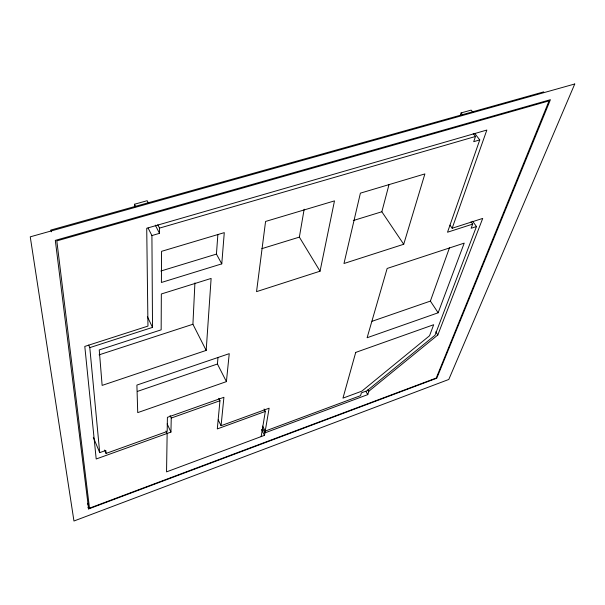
<?xml version="1.0" encoding="UTF-8"?>
<svg xmlns="http://www.w3.org/2000/svg" width="605" height="605" viewBox="0 0 605 605"><rect width="100%" height="100%" fill="white"/><g stroke="black" fill="none" stroke-linecap="round" stroke-linejoin="round"><path stroke-width="0.91" d="M166.02 430.994L167.146 433.445L166.549 471.87L264.491 435.35L269.127 408.201L221.075 425.693L223.91 397.303L167.404 417.344L167.184 431.456L106.064 453.417L105.814 450.453L99.704 452.638L89.79 347.625L152.52 327.388L151.915 235.557L159.516 233.341L159.531 228.1L157.799 224.765M449.976 225.166L452.169 228.236L486.844 130.045L146.72 228.266L147.968 326.095L84.798 346.415L96.195 458.991L170.943 432.083L171.245 418.047L170.088 415.567M206.184 350.401L211.115 278.436L161.338 293.977L161.157 329.838L99.243 349.924L102.132 385.4L206.184 350.401L192.919 324.257L194.916 282.913M221.77 263.863L224.281 232.638L161.565 251.332L161.399 282.482L221.77 263.863L216.439 254.1L217.86 234.71M226.406 381.626L229.242 353.66L136.896 385.075L137.728 412.618L226.406 381.626L217.429 364.013L217.974 357.608M218.753 398.324L219.963 400.737L217.301 428.922L265.33 411.415L264.06 409.003M261.156 436.598L265.33 411.415M320.045 271.199L334.489 200.883L265.572 221.453L256.543 291.64L320.045 271.199L299.362 237.115L304.156 209.224M403.716 244.269L424.884 173.915L360.391 193.154L343.98 263.5L403.716 244.269L381.846 211.758L389.007 184.623M262.343 427.909L264.914 432.885L367.779 394.611L368.838 391.246L437.823 334.966L482.714 218.413L452.169 228.236M460.269 115.555L461.108 112.923L471.166 110.11L472.913 112.326M473.223 133.546L475.492 136.473L473.707 141.676L479.757 139.914L474.668 133.357M479.757 139.914L447.518 232.222L472.679 224.107L471.023 221.831M372.052 321.293L430.382 301.101L449.477 247.808M438.149 312.785L464.216 243.119L387.147 268.454L367.114 337.741L438.149 312.785L430.382 301.101M472.679 224.107L471.113 228.274L476.468 226.535L472.626 221.256M476.468 226.535L435.01 335.23L366.978 390.792L361.404 392.857L360.55 395.662L265.224 431.07L262.646 426.079M89.495 508.177L436.243 378.034L549.06 100.876L56.817 240.896L89.495 508.177L87.551 503.277M88.617 508.941L436.78 378.216L550.406 99.696L55.312 240.374L88.617 508.941L87.967 507.308M171.245 418.047L219.963 400.737M137.448 391.397L217.429 364.013M99.076 354.848L192.919 324.257M261.852 248.655L299.362 237.115M353.29 220.538L381.846 211.758M160.839 271.032L216.439 254.1M159.531 228.1L475.492 136.473M543.751 91.862L50.744 230.097L51.508 231.813M134.567 206.91L134.499 204.24L147.159 200.701L148.369 203.03M461.108 112.923L462.628 114.882M435.774 331.842L437.823 334.966M367.908 389.673L368.838 391.246M365.904 391.435L367.779 394.611M261.473 429.497L264.491 435.35M155.288 225.143L159.516 233.341M148.089 228.04L151.915 235.557M134.499 204.24L135.762 206.728M218.224 419.908L221.075 425.693M147.363 316.672L152.52 327.388M167.161 423.916L170.943 432.083M88.678 345.069L89.79 347.625M104.642 450.022L106.064 453.417M93.321 437.286L99.704 452.638M355.717 352.412L342.959 398.143L361.858 391.148L429.558 335.737L433.679 324.719L355.717 352.412M574.75 83.989L448.797 379.464L73.954 521.011L30.25 236.835L574.75 83.989"/></g></svg>
